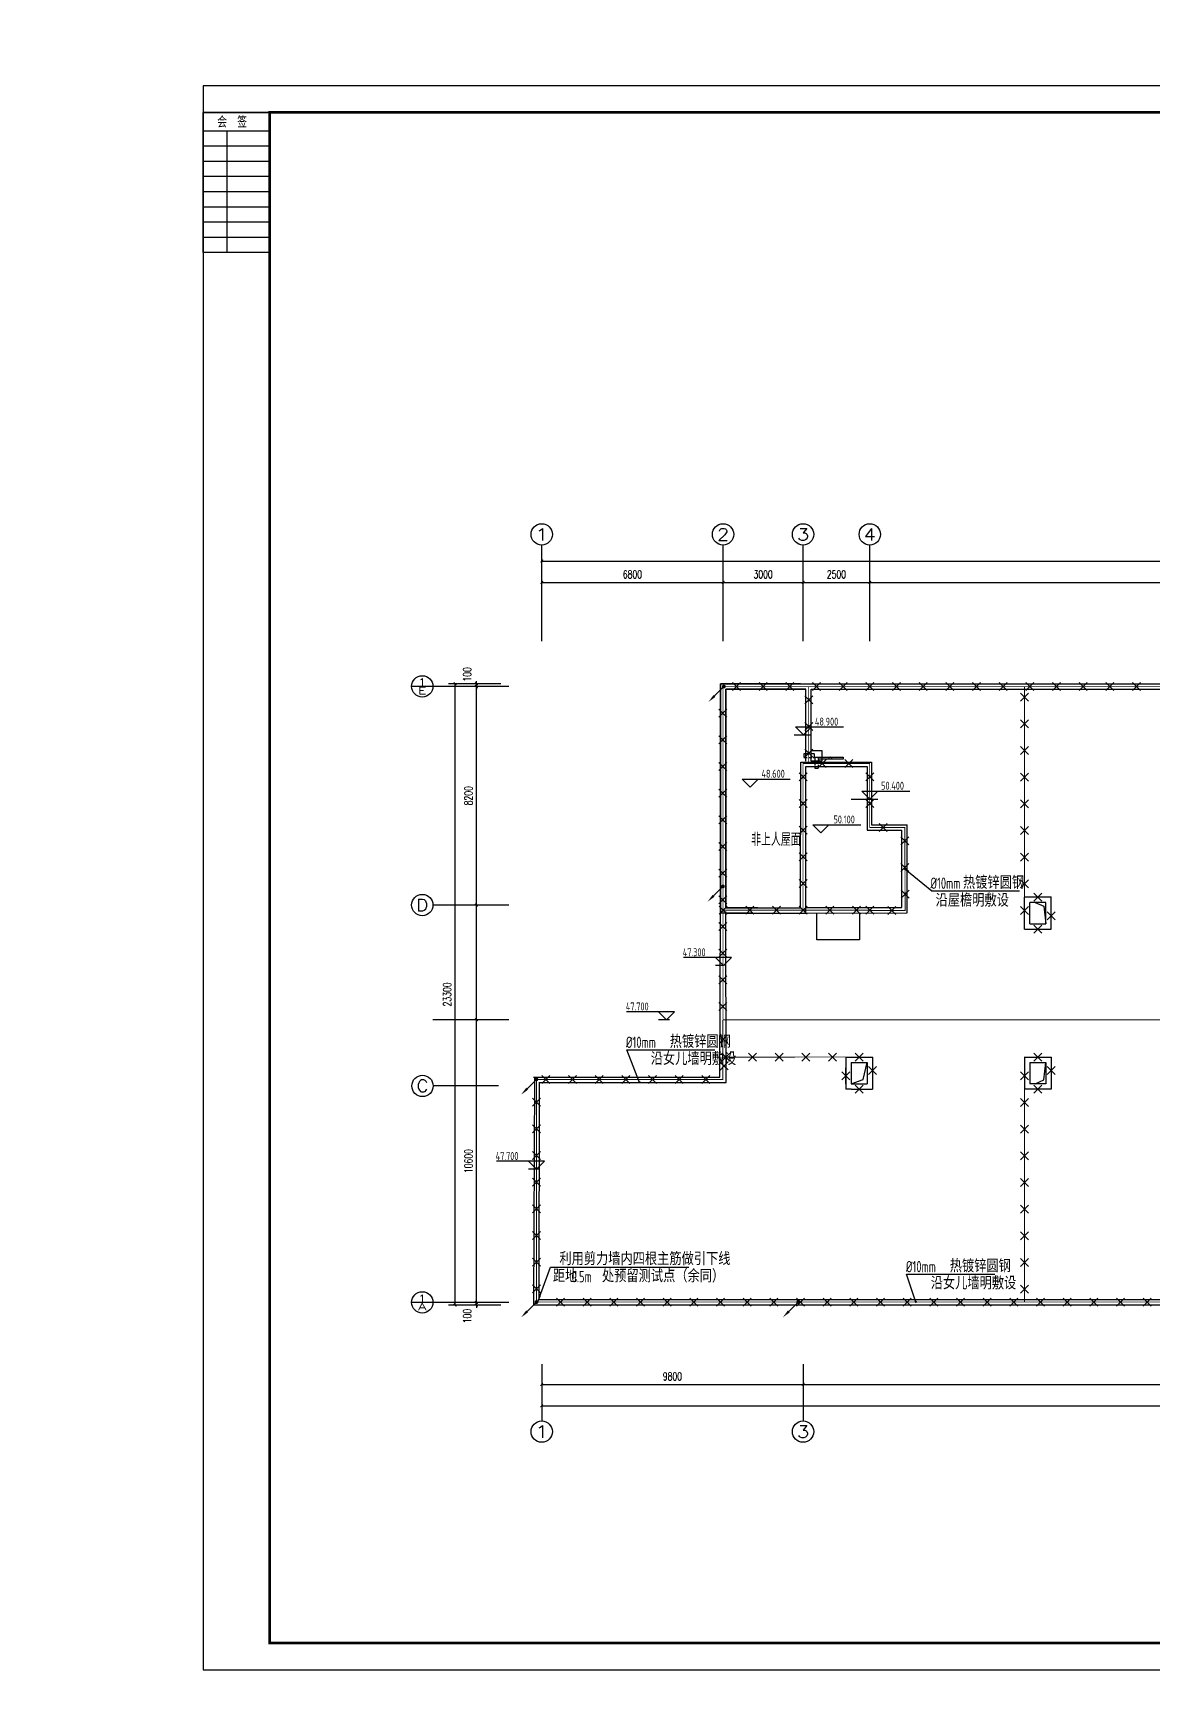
# Model space of a CAD drawing. Extents: x 2166032 to 5302137, y 581493 to 2416206.
# Drawn here: x 2664591 to 2706593, y 1109103 to 1171694 of the extents above; entities that cross this region are included whole.
import ezdxf
from ezdxf.enums import TextEntityAlignment as Align

# ---------------------------------------------------------------- set-up
doc = ezdxf.new("R2010")
doc.units = 0
doc.header["$LTSCALE"] = 1000
doc.header["$MEASUREMENT"] = 0
doc.linetypes.add('DASH', pattern=[0.35, 0.25, -0.1])
for name, color, linetype in [('AXIS', 3, 'Continuous'), ('AXIS_TEXT', 7, 'Continuous'), ('DIM_ELEV', 3, 'Continuous'), ('DIM_IDEN', 3, 'Continuous'), ('LVTRY', 8, 'Continuous'), ('LWIRE', 4, 'Continuous'), ('PUB_TEXT', 7, 'Continuous'), ('PUB_TITLE', 137, 'Continuous'), ('STAIR', 8, 'Continuous'), ('TEL_LEAD', 3, 'Continuous'), ('TEL_TEXT', 7, 'Continuous'), ('WALL', 8, 'Continuous'), ('WIRE-避雷', 4, 'Continuous'), ('厨卫', 8, 'Continuous'), ('道路', 2, 'Continuous')]:
    doc.layers.add(name, color=color, linetype=linetype)
doc.styles.add('_TCH_AXIS', font='complex_.ttf')
doc.styles.add('_TCH_DIM', font='tssdeng.shx', dxfattribs={"bigfont": 'tssdchn.shx'})
doc.styles.add('COMPLEX', font='complex_.ttf')
doc.styles.add('DIM_FONT', font='simplex_.ttf', dxfattribs={"width": 0.7})
doc.styles.get("Standard").update_dxf_attribs({"font": 'tssdeng.shx', "bigfont": 'tssdchn.shx'})
doc.styles.add('TSSD_REIN', font='tssdeng.shx', dxfattribs={"width": 0.7, "bigfont": 'tssdchn.shx'})
doc.dimstyles.new('DIMN', dxfattribs={"dimtxt": 300, "dimasz": 100, "dimexe": 250, "dimexo": 300, "dimgap": 150, "dimtad": 1, "dimdec": 0, "dimzin": 0, "dimdsep": 46, "dimtxsty": 'DIM_FONT', "dimblk": 'ARCHTICK', "dimcen": 0.09, "dimclrt": 7, "dimazin": 2, "dimtfac": 1, "dimtdec": 0, "dimtix": 1, "dimtmove": 2, "dimatfit": 3, "dimldrblk": 'ARCHTICK', "dimfxl": 1, "dimtolj": 1, "dimtzin": 0, "dimarcsym": 0})

# ---------------------------------------------------------------- blocks, each defined once
blk = doc.blocks.new('_ArchTick')
at = {"color": 0, "linetype": 'ByBlock', "const_width": 0.4}
blk.add_lwpolyline([(-0.5, -0.5), (0.5, 0.5)], dxfattribs=at)
blk = doc.blocks.new('*D2230')
at = {"layer": 'AXIS', "color": 0, "lineweight": -2}
for p, q in [((2681204, 1124108), (2681204, 1124208)), ((2682117, 1124108), (2680954, 1124108)), ((2682117, 1124008), (2680954, 1124008)), ((2681204, 1124008), (2681204, 1124108)), ((2681204, 1124008), (2681204, 1123908))]:
    blk.add_line(p, q, dxfattribs=at)
at = {"layer": 'Defpoints', "color": 0}
for p in [(2681204, 1124108), (2682417, 1124108), (2682417, 1124008)]:
    blk.add_point(p, dxfattribs=at)
at = {"layer": 'AXIS', "color": 0, "lineweight": -2, "xscale": 100, "yscale": 100, "zscale": 100}
for p, rotation in [((2681204, 1124108), 270), ((2681204, 1124008), 90)]:
    blk.add_blockref('_ArchTick', p, dxfattribs=dict(at, rotation=rotation))
at = {"layer": 'AXIS', "color": 7, "insert": (2680859, 1123598), "char_height": 300, "attachment_point": 5, "rotation": 90, "style": 'DIM_FONT'}
blk.add_mtext('\\A1;100', dxfattribs=at)
blk = doc.blocks.new('*D2231')
at = {"layer": 'AXIS', "color": 0, "lineweight": -2}
for p, q in [((2682117, 1134708), (2680954, 1134708)), ((2681204, 1124108), (2681204, 1134708)), ((2682117, 1124108), (2680954, 1124108))]:
    blk.add_line(p, q, dxfattribs=at)
at = {"layer": 'Defpoints', "color": 0}
for p in [(2681204, 1134708), (2682417, 1134708), (2682417, 1124108)]:
    blk.add_point(p, dxfattribs=at)
at = {"layer": 'AXIS', "color": 0, "lineweight": -2, "xscale": 100, "yscale": 100, "zscale": 100}
for p, rotation in [((2681204, 1134708), 90), ((2681204, 1124108), 270)]:
    blk.add_blockref('_ArchTick', p, dxfattribs=dict(at, rotation=rotation))
at = {"layer": 'AXIS', "color": 7, "insert": (2680903, 1129408), "char_height": 300, "attachment_point": 5, "rotation": 90, "style": 'DIM_FONT'}
blk.add_mtext('\\A1;10600', dxfattribs=at)
blk = doc.blocks.new('*D2232')
at = {"layer": 'AXIS', "color": 0, "lineweight": -2}
for p, q in [((2682117, 1147208), (2680954, 1147208)), ((2681204, 1139008), (2681204, 1147208)), ((2682117, 1139008), (2680954, 1139008))]:
    blk.add_line(p, q, dxfattribs=at)
at = {"layer": 'Defpoints', "color": 0}
for p in [(2681204, 1147208), (2682417, 1147208), (2682417, 1139008)]:
    blk.add_point(p, dxfattribs=at)
at = {"layer": 'AXIS', "color": 0, "lineweight": -2, "xscale": 100, "yscale": 100, "zscale": 100}
for p, rotation in [((2681204, 1147208), 90), ((2681204, 1139008), 270)]:
    blk.add_blockref('_ArchTick', p, dxfattribs=dict(at, rotation=rotation))
at = {"layer": 'AXIS', "color": 7, "insert": (2680903, 1143108), "char_height": 300, "attachment_point": 5, "rotation": 90, "style": 'DIM_FONT'}
blk.add_mtext('\\A1;8200', dxfattribs=at)
blk = doc.blocks.new('*D2233')
at = {"layer": 'AXIS', "color": 0, "lineweight": -2}
for p, q in [((2682117, 1147308), (2680954, 1147308)), ((2681204, 1147308), (2681204, 1147408)), ((2681204, 1147208), (2681204, 1147308)), ((2682117, 1147208), (2680954, 1147208)), ((2681204, 1147208), (2681204, 1147108))]:
    blk.add_line(p, q, dxfattribs=at)
at = {"layer": 'Defpoints', "color": 0}
for p in [(2681204, 1147308), (2682417, 1147308), (2682417, 1147208)]:
    blk.add_point(p, dxfattribs=at)
at = {"layer": 'AXIS', "color": 0, "lineweight": -2, "xscale": 100, "yscale": 100, "zscale": 100}
for p, rotation in [((2681204, 1147308), 270), ((2681204, 1147208), 90)]:
    blk.add_blockref('_ArchTick', p, dxfattribs=dict(at, rotation=rotation))
at = {"layer": 'AXIS', "color": 7, "insert": (2680859, 1147658), "char_height": 300, "attachment_point": 5, "rotation": 90, "style": 'DIM_FONT'}
blk.add_mtext('\\A1;100', dxfattribs=at)
blk = doc.blocks.new('$会签栏$00000001')
at = {"layer": 'PUB_TITLE'}
for p, q in [((-52.6, 0), (-52.6, 25)), ((-46.9, 0), (-46.9, 25)), ((-41.2, 0), (-41.2, 25)), ((-35.5, 0), (-35.5, 25)), ((-29.8, 0), (-29.8, 25)), ((-24.1, 0), (-24.1, 25)), ((-18.4, 0), (-18.4, 25)), ((-12.7, 0), (-12.7, 25)), ((-7, 0), (-7, 25)), ((0, 0), (0, 25)), ((-52.6, 16), (-7, 16))]:
    blk.add_line(p, q, dxfattribs=at)
blk.add_lwpolyline([(0, 25), (0, 0), (-52.6, 0), (-52.6, 25)], close=True, dxfattribs=at)
at = {"layer": 'PUB_TITLE', "color": 0, "style": 'TSSD_REIN', "width": 0.75}
blk.add_text('会  签', height=4.219, rotation=270, dxfattribs=at).set_placement((-5.71, 19.67))
blk = doc.blocks.new('$TelecSys$00000009')
for p, q in [((0.5, 0.5), (-0.5, -0.5)), ((-0.5, 0.5), (0.5, -0.5))]:
    blk.add_line(p, q)
blk = doc.blocks.new('$TelecSys$00000080')
for p, q in [((-0.7, -0.7), (0, 0)), ((0.1, 0.1), (0.1, 0.1)), ((-0.1, -0.1), (-0.1, -0.1))]:
    blk.add_line(p, q)
at = {"const_width": 0.142}
blk.add_lwpolyline([(0.07, 0, 1), (-0.07, 0, 1)], format="xyb", close=True, dxfattribs=at)
blk.add_solid([(-0.63, -0.77), (-0.77, -0.63), (-1.15, -1.15)])
at = {"width": 0.8, "flags": 9}
blk.add_attdef('A', (0, 0), '', height=0.00002, rotation=180, dxfattribs=at)
blk = doc.blocks.new('*D2241')
at = {"layer": 'AXIS', "color": 0, "lineweight": -2}
for p, q in [((2681817, 1147308), (2680154, 1147308)), ((2680404, 1124008), (2680404, 1147308)), ((2681817, 1124008), (2680154, 1124008))]:
    blk.add_line(p, q, dxfattribs=at)
at = {"layer": 'Defpoints', "color": 0}
for p in [(2680404, 1147308), (2682117, 1147308), (2682117, 1124008)]:
    blk.add_point(p, dxfattribs=at)
at = {"layer": 'AXIS', "color": 0, "lineweight": -2, "xscale": 100, "yscale": 100, "zscale": 100}
for p, rotation in [((2680404, 1147308), 90), ((2680404, 1124008), 270)]:
    blk.add_blockref('_ArchTick', p, dxfattribs=dict(at, rotation=rotation))
at = {"layer": 'AXIS', "color": 7, "insert": (2680103, 1135658), "char_height": 300, "attachment_point": 5, "rotation": 90, "style": 'DIM_FONT'}
blk.add_mtext('\\A1;23300', dxfattribs=at)
blk = doc.blocks.new('*D2242')
at = {"layer": 'AXIS', "color": 0, "lineweight": -2}
for p, q in [((2683651, 1148908), (2683651, 1151358)), ((2683651, 1151108), (2690451, 1151108)), ((2690451, 1148908), (2690451, 1151358))]:
    blk.add_line(p, q, dxfattribs=at)
at = {"layer": 'Defpoints', "color": 0}
for p in [(2690451, 1151108), (2683651, 1148608), (2690451, 1148608)]:
    blk.add_point(p, dxfattribs=at)
at = {"layer": 'AXIS', "color": 0, "lineweight": -2, "xscale": 100, "yscale": 100, "zscale": 100, "rotation": 180}
blk.add_blockref('_ArchTick', (2683651, 1151108), dxfattribs=at)
at = {"layer": 'AXIS', "color": 0, "lineweight": -2, "xscale": 100, "yscale": 100, "zscale": 100}
blk.add_blockref('_ArchTick', (2690451, 1151108), dxfattribs=at)
at = {"layer": 'AXIS', "color": 7, "insert": (2687051, 1151410), "char_height": 300, "attachment_point": 5, "style": 'DIM_FONT'}
blk.add_mtext('\\A1;6800', dxfattribs=at)
blk = doc.blocks.new('*D2243')
at = {"layer": 'AXIS', "color": 0, "lineweight": -2}
for p, q in [((2690451, 1148908), (2690451, 1151358)), ((2690451, 1151108), (2693451, 1151108)), ((2693451, 1148908), (2693451, 1151358))]:
    blk.add_line(p, q, dxfattribs=at)
at = {"layer": 'Defpoints', "color": 0}
for p in [(2693451, 1151108), (2690451, 1148608), (2693451, 1148608)]:
    blk.add_point(p, dxfattribs=at)
at = {"layer": 'AXIS', "color": 0, "lineweight": -2, "xscale": 100, "yscale": 100, "zscale": 100, "rotation": 180}
blk.add_blockref('_ArchTick', (2690451, 1151108), dxfattribs=at)
at = {"layer": 'AXIS', "color": 0, "lineweight": -2, "xscale": 100, "yscale": 100, "zscale": 100}
blk.add_blockref('_ArchTick', (2693451, 1151108), dxfattribs=at)
at = {"layer": 'AXIS', "color": 7, "insert": (2691951, 1151410), "char_height": 300, "attachment_point": 5, "style": 'DIM_FONT'}
blk.add_mtext('\\A1;3000', dxfattribs=at)
blk = doc.blocks.new('*D2244')
at = {"layer": 'AXIS', "color": 0, "lineweight": -2}
for p, q in [((2693451, 1148908), (2693451, 1151358)), ((2693451, 1151108), (2695951, 1151108)), ((2695951, 1148908), (2695951, 1151358))]:
    blk.add_line(p, q, dxfattribs=at)
at = {"layer": 'Defpoints', "color": 0}
for p in [(2695951, 1151108), (2693451, 1148608), (2695951, 1148608)]:
    blk.add_point(p, dxfattribs=at)
at = {"layer": 'AXIS', "color": 0, "lineweight": -2, "xscale": 100, "yscale": 100, "zscale": 100, "rotation": 180}
blk.add_blockref('_ArchTick', (2693451, 1151108), dxfattribs=at)
at = {"layer": 'AXIS', "color": 0, "lineweight": -2, "xscale": 100, "yscale": 100, "zscale": 100}
blk.add_blockref('_ArchTick', (2695951, 1151108), dxfattribs=at)
at = {"layer": 'AXIS', "color": 7, "insert": (2694701, 1151410), "char_height": 300, "attachment_point": 5, "style": 'DIM_FONT'}
blk.add_mtext('\\A1;2500', dxfattribs=at)
blk = doc.blocks.new('*D2245')
at = {"layer": 'AXIS', "color": 0, "lineweight": -2}
for p, q in [((2695951, 1148908), (2695951, 1151358)), ((2695951, 1151108), (2727051, 1151108)), ((2727051, 1148908), (2727051, 1151358))]:
    blk.add_line(p, q, dxfattribs=at)
at = {"layer": 'Defpoints', "color": 0}
for p in [(2727051, 1151108), (2695951, 1148608), (2727051, 1148608)]:
    blk.add_point(p, dxfattribs=at)
at = {"layer": 'AXIS', "color": 0, "lineweight": -2, "xscale": 100, "yscale": 100, "zscale": 100, "rotation": 180}
blk.add_blockref('_ArchTick', (2695951, 1151108), dxfattribs=at)
at = {"layer": 'AXIS', "color": 0, "lineweight": -2, "xscale": 100, "yscale": 100, "zscale": 100}
blk.add_blockref('_ArchTick', (2727051, 1151108), dxfattribs=at)
at = {"layer": 'AXIS', "color": 7, "insert": (2711501, 1151410), "char_height": 300, "attachment_point": 5, "style": 'DIM_FONT'}
blk.add_mtext('\\A1;31100', dxfattribs=at)
blk = doc.blocks.new('*D2248')
at = {"layer": 'AXIS', "color": 0, "lineweight": -2}
for p, q in [((2683651, 1148908), (2683651, 1152158)), ((2683651, 1151908), (2753451, 1151908)), ((2753451, 1148908), (2753451, 1152158))]:
    blk.add_line(p, q, dxfattribs=at)
at = {"layer": 'Defpoints', "color": 0}
for p in [(2753451, 1151908), (2683651, 1148608), (2753451, 1148608)]:
    blk.add_point(p, dxfattribs=at)
at = {"layer": 'AXIS', "color": 0, "lineweight": -2, "xscale": 100, "yscale": 100, "zscale": 100, "rotation": 180}
blk.add_blockref('_ArchTick', (2683651, 1151908), dxfattribs=at)
at = {"layer": 'AXIS', "color": 0, "lineweight": -2, "xscale": 100, "yscale": 100, "zscale": 100}
blk.add_blockref('_ArchTick', (2753451, 1151908), dxfattribs=at)
at = {"layer": 'AXIS', "color": 7, "insert": (2718551, 1152210), "char_height": 300, "attachment_point": 5, "style": 'DIM_FONT'}
blk.add_mtext('\\A1;69800', dxfattribs=at)
blk = doc.blocks.new('*D2249')
at = {"layer": 'AXIS', "color": 0, "lineweight": -2}
for p, q in [((2683651, 1121799), (2683651, 1120785)), ((2693451, 1121799), (2693451, 1120785)), ((2683651, 1121035), (2693451, 1121035))]:
    blk.add_line(p, q, dxfattribs=at)
at = {"layer": 'Defpoints', "color": 0}
for p in [(2683651, 1122099), (2693451, 1122099), (2693451, 1121035)]:
    blk.add_point(p, dxfattribs=at)
at = {"layer": 'AXIS', "color": 0, "lineweight": -2, "xscale": 100, "yscale": 100, "zscale": 100, "rotation": 180}
blk.add_blockref('_ArchTick', (2683651, 1121035), dxfattribs=at)
at = {"layer": 'AXIS', "color": 0, "lineweight": -2, "xscale": 100, "yscale": 100, "zscale": 100}
blk.add_blockref('_ArchTick', (2693451, 1121035), dxfattribs=at)
at = {"layer": 'AXIS', "color": 7, "insert": (2688551, 1121336), "char_height": 300, "attachment_point": 5, "style": 'DIM_FONT'}
blk.add_mtext('\\A1;9800', dxfattribs=at)
blk = doc.blocks.new('*D2250')
at = {"layer": 'AXIS', "color": 0, "lineweight": -2}
for p, q in [((2693451, 1121799), (2693451, 1120785)), ((2727051, 1121799), (2727051, 1120785)), ((2693451, 1121035), (2727051, 1121035))]:
    blk.add_line(p, q, dxfattribs=at)
at = {"layer": 'Defpoints', "color": 0}
for p in [(2693451, 1122099), (2727051, 1122099), (2727051, 1121035)]:
    blk.add_point(p, dxfattribs=at)
at = {"layer": 'AXIS', "color": 0, "lineweight": -2, "xscale": 100, "yscale": 100, "zscale": 100, "rotation": 180}
blk.add_blockref('_ArchTick', (2693451, 1121035), dxfattribs=at)
at = {"layer": 'AXIS', "color": 0, "lineweight": -2, "xscale": 100, "yscale": 100, "zscale": 100}
blk.add_blockref('_ArchTick', (2727051, 1121035), dxfattribs=at)
at = {"layer": 'AXIS', "color": 7, "insert": (2710251, 1121336), "char_height": 300, "attachment_point": 5, "style": 'DIM_FONT'}
blk.add_mtext('\\A1;33600', dxfattribs=at)
blk = doc.blocks.new('*D2258')
at = {"layer": 'AXIS', "color": 0, "lineweight": -2}
for p, q in [((2683651, 1121499), (2683651, 1119985)), ((2754921, 1121499), (2754921, 1119985)), ((2683651, 1120235), (2754921, 1120235))]:
    blk.add_line(p, q, dxfattribs=at)
at = {"layer": 'Defpoints', "color": 0}
for p in [(2683651, 1121799), (2754921, 1121799), (2754921, 1120235)]:
    blk.add_point(p, dxfattribs=at)
at = {"layer": 'AXIS', "color": 0, "lineweight": -2, "xscale": 100, "yscale": 100, "zscale": 100, "rotation": 180}
blk.add_blockref('_ArchTick', (2683651, 1120235), dxfattribs=at)
at = {"layer": 'AXIS', "color": 0, "lineweight": -2, "xscale": 100, "yscale": 100, "zscale": 100}
blk.add_blockref('_ArchTick', (2754921, 1120235), dxfattribs=at)
at = {"layer": 'AXIS', "color": 7, "insert": (2719286, 1120536), "char_height": 300, "attachment_point": 5, "style": 'DIM_FONT'}
blk.add_mtext('\\A1;71270', dxfattribs=at)
blk = doc.blocks.new('*D2266')
at = {"layer": 'AXIS', "color": 0, "lineweight": -2}
for p, q in [((2681817, 1147308), (2680154, 1147308)), ((2680404, 1124008), (2680404, 1147308)), ((2681817, 1124008), (2680154, 1124008))]:
    blk.add_line(p, q, dxfattribs=at)
at = {"layer": 'Defpoints', "color": 0}
for p in [(2680404, 1147308), (2682117, 1147308), (2682117, 1124008)]:
    blk.add_point(p, dxfattribs=at)
at = {"layer": 'AXIS', "color": 0, "lineweight": -2, "xscale": 100, "yscale": 100, "zscale": 100}
for p, rotation in [((2680404, 1147308), 90), ((2680404, 1124008), 270)]:
    blk.add_blockref('_ArchTick', p, dxfattribs=dict(at, rotation=rotation))
at = {"layer": 'AXIS', "color": 7, "insert": (2680103, 1135658), "char_height": 300, "attachment_point": 5, "rotation": 90, "style": 'DIM_FONT'}
blk.add_mtext('\\A1;23300', dxfattribs=at)
blk = doc.blocks.new('*D2267')
at = {"layer": 'AXIS', "color": 0, "lineweight": -2}
for p, q in [((2683651, 1148908), (2683651, 1151358)), ((2683651, 1151108), (2690451, 1151108)), ((2690451, 1148908), (2690451, 1151358))]:
    blk.add_line(p, q, dxfattribs=at)
at = {"layer": 'Defpoints', "color": 0}
for p in [(2690451, 1151108), (2683651, 1148608), (2690451, 1148608)]:
    blk.add_point(p, dxfattribs=at)
at = {"layer": 'AXIS', "color": 0, "lineweight": -2, "xscale": 100, "yscale": 100, "zscale": 100, "rotation": 180}
blk.add_blockref('_ArchTick', (2683651, 1151108), dxfattribs=at)
at = {"layer": 'AXIS', "color": 0, "lineweight": -2, "xscale": 100, "yscale": 100, "zscale": 100}
blk.add_blockref('_ArchTick', (2690451, 1151108), dxfattribs=at)
at = {"layer": 'AXIS', "color": 7, "insert": (2687051, 1151410), "char_height": 300, "attachment_point": 5, "style": 'DIM_FONT'}
blk.add_mtext('\\A1;6800', dxfattribs=at)
blk = doc.blocks.new('*D2268')
at = {"layer": 'AXIS', "color": 0, "lineweight": -2}
for p, q in [((2690451, 1148908), (2690451, 1151358)), ((2690451, 1151108), (2693451, 1151108)), ((2693451, 1148908), (2693451, 1151358))]:
    blk.add_line(p, q, dxfattribs=at)
at = {"layer": 'Defpoints', "color": 0}
for p in [(2693451, 1151108), (2690451, 1148608), (2693451, 1148608)]:
    blk.add_point(p, dxfattribs=at)
at = {"layer": 'AXIS', "color": 0, "lineweight": -2, "xscale": 100, "yscale": 100, "zscale": 100, "rotation": 180}
blk.add_blockref('_ArchTick', (2690451, 1151108), dxfattribs=at)
at = {"layer": 'AXIS', "color": 0, "lineweight": -2, "xscale": 100, "yscale": 100, "zscale": 100}
blk.add_blockref('_ArchTick', (2693451, 1151108), dxfattribs=at)
at = {"layer": 'AXIS', "color": 7, "insert": (2691951, 1151410), "char_height": 300, "attachment_point": 5, "style": 'DIM_FONT'}
blk.add_mtext('\\A1;3000', dxfattribs=at)
blk = doc.blocks.new('*D2269')
at = {"layer": 'AXIS', "color": 0, "lineweight": -2}
for p, q in [((2693451, 1148908), (2693451, 1151358)), ((2693451, 1151108), (2695951, 1151108)), ((2695951, 1148908), (2695951, 1151358))]:
    blk.add_line(p, q, dxfattribs=at)
at = {"layer": 'Defpoints', "color": 0}
for p in [(2695951, 1151108), (2693451, 1148608), (2695951, 1148608)]:
    blk.add_point(p, dxfattribs=at)
at = {"layer": 'AXIS', "color": 0, "lineweight": -2, "xscale": 100, "yscale": 100, "zscale": 100, "rotation": 180}
blk.add_blockref('_ArchTick', (2693451, 1151108), dxfattribs=at)
at = {"layer": 'AXIS', "color": 0, "lineweight": -2, "xscale": 100, "yscale": 100, "zscale": 100}
blk.add_blockref('_ArchTick', (2695951, 1151108), dxfattribs=at)
at = {"layer": 'AXIS', "color": 7, "insert": (2694701, 1151410), "char_height": 300, "attachment_point": 5, "style": 'DIM_FONT'}
blk.add_mtext('\\A1;2500', dxfattribs=at)
blk = doc.blocks.new('*D2270')
at = {"layer": 'AXIS', "color": 0, "lineweight": -2}
for p, q in [((2695951, 1148908), (2695951, 1151358)), ((2695951, 1151108), (2727051, 1151108)), ((2727051, 1148908), (2727051, 1151358))]:
    blk.add_line(p, q, dxfattribs=at)
at = {"layer": 'Defpoints', "color": 0}
for p in [(2727051, 1151108), (2695951, 1148608), (2727051, 1148608)]:
    blk.add_point(p, dxfattribs=at)
at = {"layer": 'AXIS', "color": 0, "lineweight": -2, "xscale": 100, "yscale": 100, "zscale": 100, "rotation": 180}
blk.add_blockref('_ArchTick', (2695951, 1151108), dxfattribs=at)
at = {"layer": 'AXIS', "color": 0, "lineweight": -2, "xscale": 100, "yscale": 100, "zscale": 100}
blk.add_blockref('_ArchTick', (2727051, 1151108), dxfattribs=at)
at = {"layer": 'AXIS', "color": 7, "insert": (2711501, 1151410), "char_height": 300, "attachment_point": 5, "style": 'DIM_FONT'}
blk.add_mtext('\\A1;31100', dxfattribs=at)
blk = doc.blocks.new('*D2273')
at = {"layer": 'AXIS', "color": 0, "lineweight": -2}
for p, q in [((2683651, 1148908), (2683651, 1152158)), ((2683651, 1151908), (2753451, 1151908)), ((2753451, 1148908), (2753451, 1152158))]:
    blk.add_line(p, q, dxfattribs=at)
at = {"layer": 'Defpoints', "color": 0}
for p in [(2753451, 1151908), (2683651, 1148608), (2753451, 1148608)]:
    blk.add_point(p, dxfattribs=at)
at = {"layer": 'AXIS', "color": 0, "lineweight": -2, "xscale": 100, "yscale": 100, "zscale": 100, "rotation": 180}
blk.add_blockref('_ArchTick', (2683651, 1151908), dxfattribs=at)
at = {"layer": 'AXIS', "color": 0, "lineweight": -2, "xscale": 100, "yscale": 100, "zscale": 100}
blk.add_blockref('_ArchTick', (2753451, 1151908), dxfattribs=at)
at = {"layer": 'AXIS', "color": 7, "insert": (2718551, 1152210), "char_height": 300, "attachment_point": 5, "style": 'DIM_FONT'}
blk.add_mtext('\\A1;69800', dxfattribs=at)
blk = doc.blocks.new('*D2274')
at = {"layer": 'AXIS', "color": 0, "lineweight": -2}
for p, q in [((2683651, 1121799), (2683651, 1120785)), ((2693451, 1121799), (2693451, 1120785)), ((2683651, 1121035), (2693451, 1121035))]:
    blk.add_line(p, q, dxfattribs=at)
at = {"layer": 'Defpoints', "color": 0}
for p in [(2683651, 1122099), (2693451, 1122099), (2693451, 1121035)]:
    blk.add_point(p, dxfattribs=at)
at = {"layer": 'AXIS', "color": 0, "lineweight": -2, "xscale": 100, "yscale": 100, "zscale": 100, "rotation": 180}
blk.add_blockref('_ArchTick', (2683651, 1121035), dxfattribs=at)
at = {"layer": 'AXIS', "color": 0, "lineweight": -2, "xscale": 100, "yscale": 100, "zscale": 100}
blk.add_blockref('_ArchTick', (2693451, 1121035), dxfattribs=at)
at = {"layer": 'AXIS', "color": 7, "insert": (2688551, 1121336), "char_height": 300, "attachment_point": 5, "style": 'DIM_FONT'}
blk.add_mtext('\\A1;9800', dxfattribs=at)
blk = doc.blocks.new('*D2275')
at = {"layer": 'AXIS', "color": 0, "lineweight": -2}
for p, q in [((2693451, 1121799), (2693451, 1120785)), ((2727051, 1121799), (2727051, 1120785)), ((2693451, 1121035), (2727051, 1121035))]:
    blk.add_line(p, q, dxfattribs=at)
at = {"layer": 'Defpoints', "color": 0}
for p in [(2693451, 1122099), (2727051, 1122099), (2727051, 1121035)]:
    blk.add_point(p, dxfattribs=at)
at = {"layer": 'AXIS', "color": 0, "lineweight": -2, "xscale": 100, "yscale": 100, "zscale": 100, "rotation": 180}
blk.add_blockref('_ArchTick', (2693451, 1121035), dxfattribs=at)
at = {"layer": 'AXIS', "color": 0, "lineweight": -2, "xscale": 100, "yscale": 100, "zscale": 100}
blk.add_blockref('_ArchTick', (2727051, 1121035), dxfattribs=at)
at = {"layer": 'AXIS', "color": 7, "insert": (2710251, 1121336), "char_height": 300, "attachment_point": 5, "style": 'DIM_FONT'}
blk.add_mtext('\\A1;33600', dxfattribs=at)
blk = doc.blocks.new('*D2283')
at = {"layer": 'AXIS', "color": 0, "lineweight": -2}
for p, q in [((2683651, 1121499), (2683651, 1119985)), ((2754921, 1121499), (2754921, 1119985)), ((2683651, 1120235), (2754921, 1120235))]:
    blk.add_line(p, q, dxfattribs=at)
at = {"layer": 'Defpoints', "color": 0}
for p in [(2683651, 1121799), (2754921, 1121799), (2754921, 1120235)]:
    blk.add_point(p, dxfattribs=at)
at = {"layer": 'AXIS', "color": 0, "lineweight": -2, "xscale": 100, "yscale": 100, "zscale": 100, "rotation": 180}
blk.add_blockref('_ArchTick', (2683651, 1120235), dxfattribs=at)
at = {"layer": 'AXIS', "color": 0, "lineweight": -2, "xscale": 100, "yscale": 100, "zscale": 100}
blk.add_blockref('_ArchTick', (2754921, 1120235), dxfattribs=at)
at = {"layer": 'AXIS', "color": 7, "insert": (2719286, 1120536), "char_height": 300, "attachment_point": 5, "style": 'DIM_FONT'}
blk.add_mtext('\\A1;71270', dxfattribs=at)
blk = doc.blocks.new('_AXISO')
blk.add_circle((0, 0), 0.5)
at = {"layer": 'AXIS_TEXT', "style": 'COMPLEX', "width": 1.171875}
blk.add_attdef('A', text='', height=0.56, dxfattribs=at).set_placement((-0.25, -0.28), (0.25, -0.28), align=Align.FIT)

msp = doc.modelspace()

# ---------------------------------------------------------------- linework, layer by layer
msp.add_lwpolyline([(2693751.5, 1144808.4), (2694151.5, 1144808.4), (2694151.5, 1144408.4), (2693751.5, 1144408.4), (2693751.5, 1144808.4)])
msp.add_circle((2604640.5, 1020101.3), 438608.5)
at = {"layer": 'AXIS'}
for p, q in [((2683651.5, 1150711.5), (2683651.5, 1152507.3)), ((2690451.5, 1150711.5), (2690451.5, 1152507.3)), ((2693451.5, 1150711.5), (2693451.5, 1152507.3)), ((2695951.5, 1150711.5), (2695951.5, 1152507.3)), ((2679570.4, 1147208.4), (2678770.4, 1147208.4)), ((2682416.6, 1147208.4), (2679570.4, 1147208.4)), ((2682416.6, 1139008.4), (2679570.4, 1139008.4)), ((2682116.6, 1139008.4), (2680954.2, 1139008.4)), ((2681204.2, 1134708.4), (2681204.2, 1139008.4)), ((2682416.6, 1134708.4), (2679570.4, 1134708.4)), ((2682116.6, 1134708.4), (2680954.2, 1134708.4)), ((2682026.7, 1132226.5), (2679580.4, 1132226.5)), ((2679570.4, 1124108.4), (2678770.4, 1124108.4)), ((2682416.6, 1124108.4), (2679570.4, 1124108.4)), ((2683651.5, 1121498.7), (2683651.5, 1119664)), ((2693451.5, 1121498.7), (2693451.5, 1119664))]:
    msp.add_line(p, q, dxfattribs=at)
for centre in [(2679170.4, 1147208.4), (2679170.4, 1139008.4), (2679180.4, 1132226.5), (2679170.4, 1124108.4)]:
    msp.add_circle(centre, 400, dxfattribs=at)
at = {"layer": 'DIM_ELEV', "linetype": 'Continuous'}
for p, q in [((2693464.2, 1145387.9), (2693164.2, 1145687.9)), ((2693164.2, 1145687.9), (2694964.2, 1145687.9)), ((2693464.2, 1145387.9), (2693764.2, 1145687.9)), ((2693111.7, 1145387.9), (2693764.2, 1145387.9)), ((2695247.2, 1142985.5), (2696247.2, 1142985.5)), ((2695947.2, 1142985.5), (2695647.2, 1143285.5)), ((2695647.2, 1143285.5), (2697447.2, 1143285.5)), ((2695947.2, 1142985.5), (2696247.2, 1143285.5)), ((2690769.9, 1137040), (2688969.9, 1137040)), ((2690469.9, 1136740), (2690169.9, 1137040)), ((2690509.9, 1136740), (2690169.9, 1136740)), ((2690469.9, 1136740), (2690769.9, 1137040)), ((2688634.7, 1135008.1), (2686834.7, 1135008.1)), ((2688334.7, 1134708.1), (2688034.7, 1135008.1)), ((2688334.7, 1134708.1), (2688634.7, 1135008.1)), ((2688438.6, 1134708.1), (2688034.7, 1134708.1)), ((2683753.7, 1129400.4), (2681953.7, 1129400.4)), ((2683453.7, 1129100.4), (2683153.7, 1129400.4)), ((2683453.7, 1129100.4), (2683753.7, 1129400.4)), ((2683557.6, 1129100.4), (2683153.7, 1129100.4))]:
    msp.add_line(p, q, dxfattribs=at)
at = {"layer": 'DIM_ELEV'}
for p, q in [((2691462.4, 1143435.7), (2691162.4, 1143735.7)), ((2691162.4, 1143735.7), (2692962.4, 1143735.7)), ((2691462.4, 1143435.7), (2691762.4, 1143735.7)), ((2694120.4, 1141719.7), (2693820.4, 1142019.7)), ((2693820.4, 1142019.7), (2695620.4, 1142019.7)), ((2694120.4, 1141719.7), (2694420.4, 1142019.7))]:
    msp.add_line(p, q, dxfattribs=at)
msp.add_lwpolyline([(2694026.1, 1144551.9), (2694954.5, 1144551.9), (2694954.5, 1144476.1), (2694026.1, 1144476.1)], close=True, dxfattribs=at)
at = {"layer": 'DIM_IDEN'}
msp.add_circle((2694469.6, 1144519.7), 42.7, dxfattribs=at)
at = {"layer": 'LVTRY'}
msp.add_line((2695051.5, 1132308.4), (2695051.5, 1132908.8), dxfattribs=at)
at = {"layer": 'PUB_TITLE'}
msp.add_lwpolyline([(2670952.5, 1110332.3), (2776052.5, 1110332.3), (2776052.5, 1169732.3), (2670952.5, 1169732.3)], close=True, dxfattribs=at)
at = {"layer": 'PUB_TITLE', "const_width": 100}
msp.add_lwpolyline([(2673452.5, 1111332.3), (2775052.5, 1111332.3), (2775052.5, 1168732.3), (2673452.5, 1168732.3)], close=True, dxfattribs=at)
at = {"layer": 'STAIR'}
for points in [[(2693351.5, 1147308.4), (2690351.5, 1147308.4), (2690351.5, 1138768.4)], [(2691751.5, 1138908.4), (2690551.5, 1138908.4), (2690551.5, 1147108.4), (2693551.5, 1147108.4)], [(2690551.5, 1138708.4), (2691551.5, 1138708.4)]]:
    msp.add_lwpolyline(points, dxfattribs=at)
at = {"layer": 'TEL_LEAD'}
for p, q in [((2697270.4, 1140362.3), (2698271.9, 1139544.4)), ((2698271.9, 1139544.4), (2701560.6, 1139544.4)), ((2687322.2, 1132360), (2686838.8, 1133580.2)), ((2686838.8, 1133580.2), (2690141.3, 1133580.2)), ((2683478.6, 1124067.4), (2683982.2, 1125434.3)), ((2683982.2, 1125434.3), (2689169.6, 1125434.3)), ((2697681, 1124122.4), (2697328.7, 1125167)), ((2697328.7, 1125167), (2700639.8, 1125167))]:
    msp.add_line(p, q, dxfattribs=at)
at = {"layer": 'TEL_LEAD', "const_width": 40}
for points in [[(2697254.9, 1140375, 1), (2697285.9, 1140349.7, 1)], [(2687329.6, 1132341.4, 1), (2687314.8, 1132378.6, 1)], [(2697684.3, 1124112.6, 1), (2697671.6, 1124150.5, 1)]]:
    msp.add_lwpolyline(points, format="xyb", close=True, dxfattribs=at)
at = {"layer": 'TEL_LEAD'}
msp.add_lwpolyline([(2683478.6, 1124067.4, 0, 80, 0), (2683582.3, 1124348.9, 0, 0, 0)], format="xyseb", dxfattribs=at)
at = {"layer": 'WALL'}
for p, q in [((2690351.5, 1138708.4), (2690351.5, 1147308.4)), ((2690351.5, 1147308.4), (2753551.5, 1147308.4)), ((2693371.2, 1144368.2), (2696020, 1144371.9)), ((2693551.5, 1138908.4), (2693551.5, 1144208.4)), ((2693551.5, 1144208.4), (2695851.5, 1144208.4)), ((2695851.5, 1144208.4), (2695851.5, 1141815.6)), ((2696020, 1144371.9), (2696020, 1142015.6)), ((2695851.5, 1141815.6), (2697151.5, 1141815.6)), ((2696020, 1142015.6), (2697351.1, 1142015.6)), ((2697151.5, 1138915.6), (2697151.5, 1141815.6)), ((2697351.1, 1138715.6), (2697351.1, 1142015.6)), ((2701751.5, 1138108.4), (2701751.5, 1139308)), ((2702751.5, 1139308), (2701751.5, 1139308)), ((2702751.5, 1138108.4), (2702751.5, 1139308)), ((2690329.3, 1132559.5), (2690351.5, 1138768.4)), ((2691551.5, 1138708.4), (2690351.5, 1138708.4)), ((2690568.4, 1132357.1), (2690551.5, 1138768.4)), ((2695851.5, 1138908.4), (2693551.5, 1138908.4)), ((2693551.5, 1138708.4), (2697351.1, 1138715.6)), ((2695851.5, 1138915.6), (2697151.5, 1138915.6)), ((2701951.5, 1138308.4), (2701951.5, 1139108)), ((2702551.5, 1139108), (2701951.5, 1139108)), ((2702551.5, 1138308.4), (2702551.5, 1139108)), ((2701751.5, 1138108.4), (2702751.5, 1138108.4)), ((2701951.5, 1138308.4), (2702551.5, 1138308.4)), ((2695051.5, 1133308.4), (2696051.5, 1133308.4)), ((2695051.5, 1133308.4), (2695051.5, 1132208.4)), ((2695251.5, 1133108.4), (2695851.5, 1133108.4)), ((2695251.5, 1133108.4), (2695251.5, 1132308.4)), ((2695851.5, 1133108.4), (2695851.5, 1132308.4)), ((2696051.5, 1133308.4), (2696051.5, 1132108.4)), ((2701751.5, 1133308), (2701751.5, 1132108.4)), ((2701751.5, 1133308), (2702751.5, 1133308)), ((2701951.5, 1133108), (2701951.5, 1132308.4)), ((2701951.5, 1133108), (2702551.5, 1133108)), ((2702551.5, 1133108), (2702551.5, 1132308.4)), ((2702751.5, 1133308), (2702751.5, 1132108.4)), ((2683347, 1132558.4), (2690325.7, 1132558.4)), ((2683351.5, 1124008.4), (2683389.9, 1132559.5)), ((2683547, 1132358.4), (2690565.1, 1132355.8)), ((2683551.5, 1124208.4), (2683571.3, 1132348.1)), ((2695251.5, 1132308.4), (2695851.5, 1132308.4)), ((2702551.5, 1132308.4), (2701951.5, 1132308.4)), ((2695051.5, 1132208.4), (2695051.5, 1132108.4)), ((2695251.5, 1132108.4), (2695051.5, 1132108.4)), ((2695251.5, 1132108.4), (2695251.5, 1132108.4)), ((2695251.5, 1132108.4), (2696051.5, 1132108.4)), ((2702751.5, 1132108.4), (2701751.5, 1132108.4)), ((2745751.5, 1124207.4), (2683551.5, 1124208.4)), ((2745951.5, 1124007.4), (2683351.5, 1124008.4))]:
    msp.add_line(p, q, dxfattribs=at)
for points in [[(2693551.5, 1147108.4), (2690551.5, 1147108.4), (2690551.5, 1138908.4), (2693351.5, 1138908.4), (2693371.2, 1144368.2)], [(2693551.5, 1144408.4), (2693551.5, 1147108.4), (2690551.5, 1147108.4), (2690551.5, 1138908.4), (2691751.5, 1138908.4)], [(2693751.5, 1144408.4), (2693751.5, 1147108.4), (2753351.5, 1147108.4)], [(2691551.5, 1138708.4), (2693551.5, 1138708.4), (2693551.5, 1142408.4)], [(2695561.5, 1138708.4), (2695561.5, 1137708.4), (2693961.5, 1137708.4), (2693961.5, 1138708.4)]]:
    msp.add_lwpolyline(points, dxfattribs=at)
at = {"layer": 'WIRE-避雷', "const_width": 30}
for points in [[(2690449.5, 1147199.9), (2753428.5, 1147199.9), (2753428.5, 1138612.1), (2745152.9, 1138612.1), (2745152.9, 1134699.4), (2745852.5, 1134699.4), (2745852.5, 1124122.4), (2683453.1, 1124122.4), (2683453.1, 1132509.9)], [(2690444.7, 1134707.9), (2690444.7, 1147199.4)], [(2693660, 1147199.9), (2693660, 1144317.9), (2695949.2, 1144317.9), (2695949.2, 1141915.4)], [(2701751.5, 1139308), (2701751.5, 1138108.4), (2702751.5, 1138108.4), (2702751.5, 1139308), (2701751.5, 1139308), (2701751.5, 1147199.9)], [(2693660, 1144317.9), (2693450.8, 1144317.9), (2693449.2, 1138817.8)], [(2695928, 1138817.8), (2690444.7, 1138817.8)], [(2690444.7, 1134704.8), (2745152.9, 1134699.4)], [(2695051.5, 1133308.4), (2696051.5, 1133308.4), (2696051.5, 1132108.4), (2695051.5, 1132108.4), (2695051.5, 1133308.4), (2690445, 1133307.5)], [(2701751.5, 1132108.4), (2701751.5, 1133308), (2702751.5, 1133308), (2702751.5, 1132108.4), (2701751.5, 1132108.4), (2701751.5, 1124122.4)]]:
    msp.add_lwpolyline(points, dxfattribs=at)
at = {"layer": 'WIRE-避雷', "color": 4, "const_width": 35}
for points in [[(2695949.2, 1141915.4), (2697266, 1141914.9), (2697274.9, 1138809.7), (2695949.2, 1138809.7)], [(2683428.9, 1132472.3), (2690445.1, 1132464.5), (2690444.7, 1134704.8)]]:
    msp.add_lwpolyline(points, dxfattribs=at)
at = {"layer": '厨卫', "linetype": 'DASH', "ltscale": 0.5}
for points in [[(2693872.9, 1144538.4), (2693872.9, 1144678.4), (2693472.9, 1144678.4), (2693472.9, 1144538.4), (2693872.9, 1144538.4)], [(2693889.8, 1144139.5), (2694029.8, 1144139.5), (2694029.8, 1144539.5), (2693889.8, 1144539.5), (2693889.8, 1144139.5)]]:
    msp.add_lwpolyline(points, dxfattribs=at)
at = {"layer": '道路'}
for points in [[(2702151.5, 1139108), (2702471, 1138964.6), (2702551.5, 1138308.4)], [(2695251.5, 1132308.4), (2695708.9, 1132470.8), (2695851.5, 1133108.4)], [(2702151.5, 1132308.4), (2702471, 1132451.7), (2702551.5, 1133108)], [(2702151.5, 1132308.4), (2702471, 1132451.7), (2702551.5, 1133108)]]:
    msp.add_lwpolyline(points, dxfattribs=at)

# ---------------------------------------------------------------- block references
at = {"layer": 'AXIS'}
ref = msp.add_blockref('_AXISO', (2683651.5, 1152907.3), dxfattribs=dict(at, xscale=800, yscale=800, zscale=800))
ref.add_attrib('A', '1', dxfattribs={"layer": 'AXIS_TEXT', "height": 452.5, "style": '_TCH_AXIS', "width": 1.388087}).set_placement((2683425.2, 1152681), (2683877.8, 1152681), align=Align.FIT)
ref = msp.add_blockref('_AXISO', (2690451.5, 1152907.3), dxfattribs=dict(at, xscale=800, yscale=800, zscale=800))
ref.add_attrib('A', '2', dxfattribs={"layer": 'AXIS_TEXT', "height": 452.5, "style": '_TCH_AXIS', "width": 1.049113}).set_placement((2690225.2, 1152681), (2690677.8, 1152681), align=Align.FIT)
ref = msp.add_blockref('_AXISO', (2693451.5, 1152907.3), dxfattribs=dict(at, xscale=800, yscale=800, zscale=800))
ref.add_attrib('A', '3', dxfattribs={"layer": 'AXIS_TEXT', "height": 452.5, "style": '_TCH_AXIS', "width": 1.049113}).set_placement((2693225.2, 1152681), (2693677.8, 1152681), align=Align.FIT)
ref = msp.add_blockref('_AXISO', (2695951.5, 1152907.3), dxfattribs=dict(at, xscale=800, yscale=800, zscale=800))
ref.add_attrib('A', '4', dxfattribs={"layer": 'AXIS_TEXT', "height": 452.5, "style": '_TCH_AXIS'}).set_placement((2695725.2, 1152681), (2696177.8, 1152681), align=Align.FIT)
at = {"layer": 'AXIS', "xscale": 100, "yscale": 100, "zscale": 100}
for p, rotation in [((2681204.2, 1139008.4), 90), ((2681204.2, 1134708.4), 270)]:
    msp.add_blockref('_ArchTick', p, dxfattribs=dict(at, rotation=rotation))
at = {"layer": 'AXIS'}
ref = msp.add_blockref('_AXISO', (2683651.5, 1119264), dxfattribs=dict(at, xscale=800, yscale=800, zscale=800))
ref.add_attrib('A', '1', dxfattribs={"layer": 'AXIS_TEXT', "height": 452.5, "style": '_TCH_AXIS', "width": 1.388087}).set_placement((2683425.2, 1119037.7), (2683877.8, 1119037.7), align=Align.FIT)
ref = msp.add_blockref('_AXISO', (2693451.5, 1119264), dxfattribs=dict(at, xscale=800, yscale=800, zscale=800))
ref.add_attrib('A', '3', dxfattribs={"layer": 'AXIS_TEXT', "height": 452.5, "style": '_TCH_AXIS', "width": 1.049113}).set_placement((2693225.2, 1119037.7), (2693677.8, 1119037.7), align=Align.FIT)
at = {"layer": 'LWIRE', "xscale": 300, "yscale": 300, "zscale": 300}
for p in [(2690949.5, 1147199.9), (2691949.5, 1147199.9), (2692949.5, 1147199.9), (2693949.5, 1147199.9), (2694949.5, 1147199.9), (2695949.5, 1147199.9), (2696949.5, 1147199.9), (2697949.5, 1147199.9), (2698949.5, 1147199.9), (2699949.5, 1147199.9), (2700949.5, 1147199.9), (2701949.5, 1147199.9), (2702949.5, 1147199.9), (2703949.5, 1147199.9), (2704949.5, 1147199.9), (2705949.5, 1147199.9), (2694160, 1144317.9), (2695160, 1144317.9), (2702251.5, 1138108.4), (2702251.5, 1133308)]:
    msp.add_blockref('$TelecSys$00000009', p, dxfattribs=at)
at = {"layer": 'LWIRE', "color": 4}
for name, p, xscale, yscale, zscale in [('$TelecSys$00000080', (2690478, 1147199.9), 500, 500, 500), ('$TelecSys$00000080', (2690444.7, 1139707.1), 500, 500, 500), ('$TelecSys$00000080', (2683453.1, 1132472.3), 500, 500, 500), ('$TelecSys$00000009', (2683803.1, 1132472.4), 300, 300, 300), ('$TelecSys$00000009', (2684803.1, 1132472.4), 300, 300, 300), ('$TelecSys$00000009', (2685803.1, 1132472.4), 300, 300, 300), ('$TelecSys$00000009', (2686803.1, 1132472.4), 300, 300, 300), ('$TelecSys$00000009', (2687803.1, 1132472.4), 300, 300, 300), ('$TelecSys$00000009', (2688803.1, 1132472.4), 300, 300, 300), ('$TelecSys$00000009', (2689803.1, 1132472.4), 300, 300, 300), ('$TelecSys$00000080', (2683453.1, 1124122.4), 500, 500, 500), ('$TelecSys$00000080', (2693266.7, 1124122.4), 500, 500, 500)]:
    msp.add_blockref(name, p, dxfattribs=dict(at, xscale=xscale, yscale=yscale, zscale=zscale))
at = {"layer": 'LWIRE', "yscale": 300, "zscale": 300}
for p, xscale, rotation in [((2693660, 1146699.9), 300, 270), ((2701751.5, 1146808), 300, 90), ((2690444.7, 1146204.8), 300, 90), ((2693660, 1145699.9), 300, 270), ((2701751.5, 1145808), 300, 90), ((2690444.7, 1145204.8), 300, 90), ((2693660, 1144699.9), 300, 270), ((2701751.5, 1144808), 300, 90), ((2690444.7, 1144204.8), 300, 90), ((2693450.7, 1143817.9), 300.0000000000105, 269.9831202777401), ((2695949.2, 1143817.9), 300, 270), ((2701751.5, 1143808), 300, 90), ((2690444.7, 1143204.8), 300, 90), ((2693450.4, 1142817.9), 300.0000000000105, 269.9831202777401), ((2695949.2, 1142817.9), 300, 270), ((2701751.5, 1142808), 300, 90), ((2690444.7, 1142204.8), 300, 90), ((2693450.1, 1141817.9), 300.0000000000105, 269.9831202777401), ((2701751.5, 1141808), 300, 90), ((2690444.7, 1141204.8), 300, 90), ((2693449.8, 1140817.9), 300.0000000000105, 269.9831202777401), ((2701751.5, 1140808), 300, 90), ((2690444.7, 1140204.8), 300, 90), ((2693449.5, 1139817.9), 300.0000000000105, 269.9831202777401), ((2701751.5, 1139808), 300, 90), ((2690444.7, 1139204.8), 300, 90), ((2702251.5, 1139308), 300, 180.0000000001067), ((2690449.2, 1138817.8), 300, 180), ((2691449.2, 1138817.8), 300, 180), ((2692449.2, 1138817.8), 300, 180), ((2693449.2, 1138817.9), 300.0000000000105, 269.9831202777401), ((2693449.2, 1138817.8), 300, 180), ((2694449.2, 1138817.8), 300, 180), ((2695449.2, 1138817.8), 300, 180), ((2695949.2, 1138817.9), 300, 270), ((2701751.5, 1138808), 300, 270.0000000001112), ((2702751.5, 1138608.4), 300, 89.99999999995553), ((2690444.7, 1138204.8), 300, 90), ((2690444.7, 1137204.8), 300, 90), ((2690444.7, 1136204.8), 300, 90), ((2690444.7, 1135204.8), 300, 90), ((2690551.5, 1133307.5), 300, 180.0104254362151), ((2691551.5, 1133307.7), 300, 180.0104254362151), ((2692551.5, 1133307.9), 300, 180.0104254362151), ((2693551.5, 1133308.1), 300, 180.0104254362151), ((2694551.5, 1133308.3), 300, 180.0104254362151), ((2695551.5, 1133308.4), 300, 359.9999999997733), ((2696051.5, 1132808.4), 300, 270), ((2702751.5, 1132808), 300, 269.9999999992438), ((2695051.5, 1132608.4), 300, 90.00000000013338), ((2701751.5, 1132608.4), 300, 90), ((2683453.1, 1131622.4), 300, 90), ((2695551.5, 1132108.4), 300, 180), ((2701751.5, 1131608.4), 300, 270), ((2702251.5, 1132108.4), 300, 179.9999999992529), ((2683453.1, 1130622.4), 300, 90), ((2701751.5, 1130608.4), 300, 270), ((2683453.1, 1129622.4), 300, 90), ((2701751.5, 1129608.4), 300, 270), ((2683453.1, 1128622.4), 300, 90), ((2701751.5, 1128608.4), 300, 270), ((2683453.1, 1127622.4), 300, 90), ((2701751.5, 1127608.4), 300, 270), ((2683453.1, 1126622.4), 300, 90), ((2701751.5, 1126608.4), 300, 270), ((2683453.1, 1125622.4), 300, 90), ((2701751.5, 1125608.4), 300, 270), ((2683453.1, 1124622.4), 300, 90), ((2684352.5, 1124122.4), 300, 180), ((2685352.5, 1124122.4), 300, 180), ((2686352.5, 1124122.4), 300, 180), ((2687352.5, 1124122.4), 300, 180), ((2688352.5, 1124122.4), 300, 180), ((2689352.5, 1124122.4), 300, 180), ((2690352.5, 1124122.4), 300, 180), ((2691352.5, 1124122.4), 300, 180), ((2692352.5, 1124122.4), 300, 180), ((2693352.5, 1124122.4), 300, 180), ((2694352.5, 1124122.4), 300, 180), ((2695352.5, 1124122.4), 300, 180), ((2696352.5, 1124122.4), 300, 180), ((2697352.5, 1124122.4), 300, 180), ((2698352.5, 1124122.4), 300, 180), ((2699352.5, 1124122.4), 300, 180), ((2700352.5, 1124122.4), 300, 180), ((2701352.5, 1124122.4), 300, 180), ((2701751.5, 1124608.4), 300, 270), ((2702352.5, 1124122.4), 300, 180), ((2703352.5, 1124122.4), 300, 180), ((2704352.5, 1124122.4), 300, 180), ((2705352.5, 1124122.4), 300, 180), ((2706352.5, 1124122.4), 300, 180)]:
    msp.add_blockref('$TelecSys$00000009', p, dxfattribs=dict(at, xscale=xscale, rotation=rotation))
at = {"layer": 'LWIRE', "color": 4, "yscale": 300, "zscale": 300}
for p, xscale, rotation in [((2696449.2, 1141915.3), 300.0000000003032, 359.97857389013), ((2697267.4, 1141414.9), 300.0000000000794, 270.1651025386417), ((2697270.3, 1140415), 300.0000000000794, 270.1651025386417), ((2697273.2, 1139415), 300.0000000000794, 270.1651025386417), ((2696774.9, 1138809.7), 300, 180), ((2690461.6, 1133972), 300.0000000000004, 91.32325253636473), ((2690484.7, 1132972.3), 300.0000000000004, 91.32325253636473)]:
    msp.add_blockref('$TelecSys$00000009', p, dxfattribs=dict(at, xscale=xscale, rotation=rotation))
at = {"layer": 'PUB_TITLE', "xscale": 100, "yscale": 100, "zscale": 100, "rotation": 90}
msp.add_blockref('$会签栏$00000001', (2673452.5, 1168732.3), dxfattribs=at)

# ---------------------------------------------------------------- texts
at = {"layer": 'AXIS_TEXT', "style": '_TCH_AXIS'}
for s, height, width, p, p2 in [('1', 257.6, 1.735108, (2679009.4, 1147240.6), (2679331.4, 1147240.6)), ('E', 257.6, 1.25, (2679009.4, 1146918.6), (2679331.4, 1146918.6)), ('D', 452.5, 0.95528, (2678944.1, 1138782.1), (2679396.6, 1138782.1)), ('1', 257.6, 1.735108, (2679009.4, 1124140.6), (2679331.4, 1124140.6)), ('A', 257.6, 1.25, (2679009.4, 1123818.6), (2679331.4, 1123818.6))]:
    msp.add_text(s, height=height, dxfattribs=dict(at, width=width)).set_placement(p, p2, align=Align.FIT)
msp.add_text('C', height=452.5, dxfattribs=at).set_placement((2678954.1, 1132000.2), (2679406.7, 1132000.2), align=Align.FIT)
at = {"layer": 'PUB_TEXT', "linetype": 'Continuous', "style": '_TCH_DIM', "width": 0.705882}
for s, p in [('48.900', (2693894.2, 1145737.9)), ('50.400', (2696377.2, 1143335.6)), ('47.300', (2688939.9, 1137090.1)), ('47.700', (2686804.7, 1135058.2)), ('47.700', (2681923.7, 1129450.4))]:
    msp.add_text(s, height=297.5, dxfattribs=at).set_placement(p)
at = {"layer": 'PUB_TEXT'}
for s, height, style, width, p in [('48.600', 297.5, '_TCH_DIM', 0.705882, (2691892.4, 1143785.8)), ('50.100', 297.5, '_TCH_DIM', 0.705882, (2694590.4, 1142069.8)), ('非上人屋面', 482.27, 'TSSD_REIN', 0.7, (2691502.1, 1141227.7))]:
    msp.add_text(s, height=height, dxfattribs=dict(at, style=style, width=width)).set_placement(p)
at = {"layer": 'TEL_TEXT', "style": '_TCH_DIM', "width": 0.705882}
for s, p in [('%%c10mm', (2698226.3, 1139615.9)), ('%%c10mm', (2686807, 1133651.7)), ('%%c10mm', (2697305.5, 1125238.5)), ('0.5m', (2684767.7, 1124862.8))]:
    msp.add_text(s, height=425, dxfattribs=at).set_placement(p)
at = {"layer": 'TEL_TEXT', "style": '_TCH_DIM'}
for s, p in [('热镀锌圆钢', (2699444.9, 1139615.9)), ('沿屋檐明敷设', (2698417.8, 1138948)), ('热镀锌圆钢', (2688449.8, 1133651.7)), ('沿女儿墙明敷设', (2687737.1, 1133008.7)), ('利用剪力墙内四根主筋做引下线', (2684313.2, 1125505.8)), ('距地', (2684065.5, 1124862.8)), ('处预留测试点（余同）', (2685910.5, 1124862.8)), ('热镀锌圆钢', (2698948.4, 1125238.5)), ('沿女儿墙明敷设', (2698235.6, 1124595.5))]:
    msp.add_text(s, height=482.27, dxfattribs=at).set_placement(p)

# ---------------------------------------------------------------- dimensions: what is measured, and where the dimension line sits
at = {"layer": 'AXIS'}
for p1, p2, distance, picture, middle in [((2683651.5, 1148608.4), (2753451.5, 1148608.4), 3300, '*D2248', (2718551.5, 1152209.7)), ((2683651.5, 1148608.4), (2753451.5, 1148608.4), 3300, '*D2273', (2718551.5, 1152209.7)), ((2683651.5, 1148608.4), (2690451.5, 1148608.4), 2500, '*D2242', (2687051.5, 1151409.7)), ((2683651.5, 1148608.4), (2690451.5, 1148608.4), 2500, '*D2267', (2687051.5, 1151409.7)), ((2690451.5, 1148608.4), (2693451.5, 1148608.4), 2500, '*D2243', (2691951.5, 1151409.7)), ((2690451.5, 1148608.4), (2693451.5, 1148608.4), 2500, '*D2268', (2691951.5, 1151409.7)), ((2693451.5, 1148608.4), (2695951.5, 1148608.4), 2500, '*D2244', (2694701.5, 1151409.7)), ((2693451.5, 1148608.4), (2695951.5, 1148608.4), 2500, '*D2269', (2694701.5, 1151409.7)), ((2695951.5, 1148608.4), (2727051.5, 1148608.4), 2500, '*D2245', (2711501.5, 1151409.7)), ((2695951.5, 1148608.4), (2727051.5, 1148608.4), 2500, '*D2270', (2711501.5, 1151409.7)), ((2682116.6, 1124008.4), (2682116.6, 1147308.4), 1712.3, '*D2241', (2680102.8, 1135658.4)), ((2682116.6, 1124008.4), (2682116.6, 1147308.4), 1712.3, '*D2266', (2680102.8, 1135658.4)), ((2682416.6, 1139008.4), (2682416.6, 1147208.4), 1212.3, '*D2232', (2680902.8, 1143108.4)), ((2682416.6, 1124108.4), (2682416.6, 1134708.4), 1212.3, '*D2231', (2680902.8, 1129408.4)), ((2683651.5, 1122098.7), (2693451.5, 1122098.7), -1064, '*D2249', (2688551.5, 1121336)), ((2683651.5, 1122098.7), (2693451.5, 1122098.7), -1064, '*D2274', (2688551.5, 1121336)), ((2683651.5, 1121798.7), (2754921.5, 1121798.7), -1564, '*D2258', (2719286.5, 1120536)), ((2683651.5, 1121798.7), (2754921.5, 1121798.7), -1564, '*D2283', (2719286.5, 1120536)), ((2693451.5, 1122098.7), (2727051.5, 1122098.7), -1064, '*D2250', (2710251.5, 1121336)), ((2693451.5, 1122098.7), (2727051.5, 1122098.7), -1064, '*D2275', (2710251.5, 1121336))]:
    dim = msp.add_aligned_dim(p1=p1, p2=p2, distance=distance, dimstyle='DIMN', dxfattribs=at)
    dim.commit()
    dim.dimension.update_dxf_attribs({"geometry": picture, "text_midpoint": middle})
for base, p1, p2, picture, middle in [((2681204.2, 1147308.4), (2682416.6, 1147208.4), (2682416.6, 1147308.4), '*D2233', (2680859.2, 1147658.4)), ((2681204.2, 1124108.4), (2682416.6, 1124008.4), (2682416.6, 1124108.4), '*D2230', (2680859.2, 1123598.4))]:
    dim = msp.add_linear_dim(base=base, p1=p1, p2=p2, angle=90, dimstyle='DIMN', dxfattribs=at)
    dim.commit()
    dim.dimension.update_dxf_attribs({"geometry": picture, "text_midpoint": middle, "dimtype": 161})

doc.saveas('drawing.dxf')
